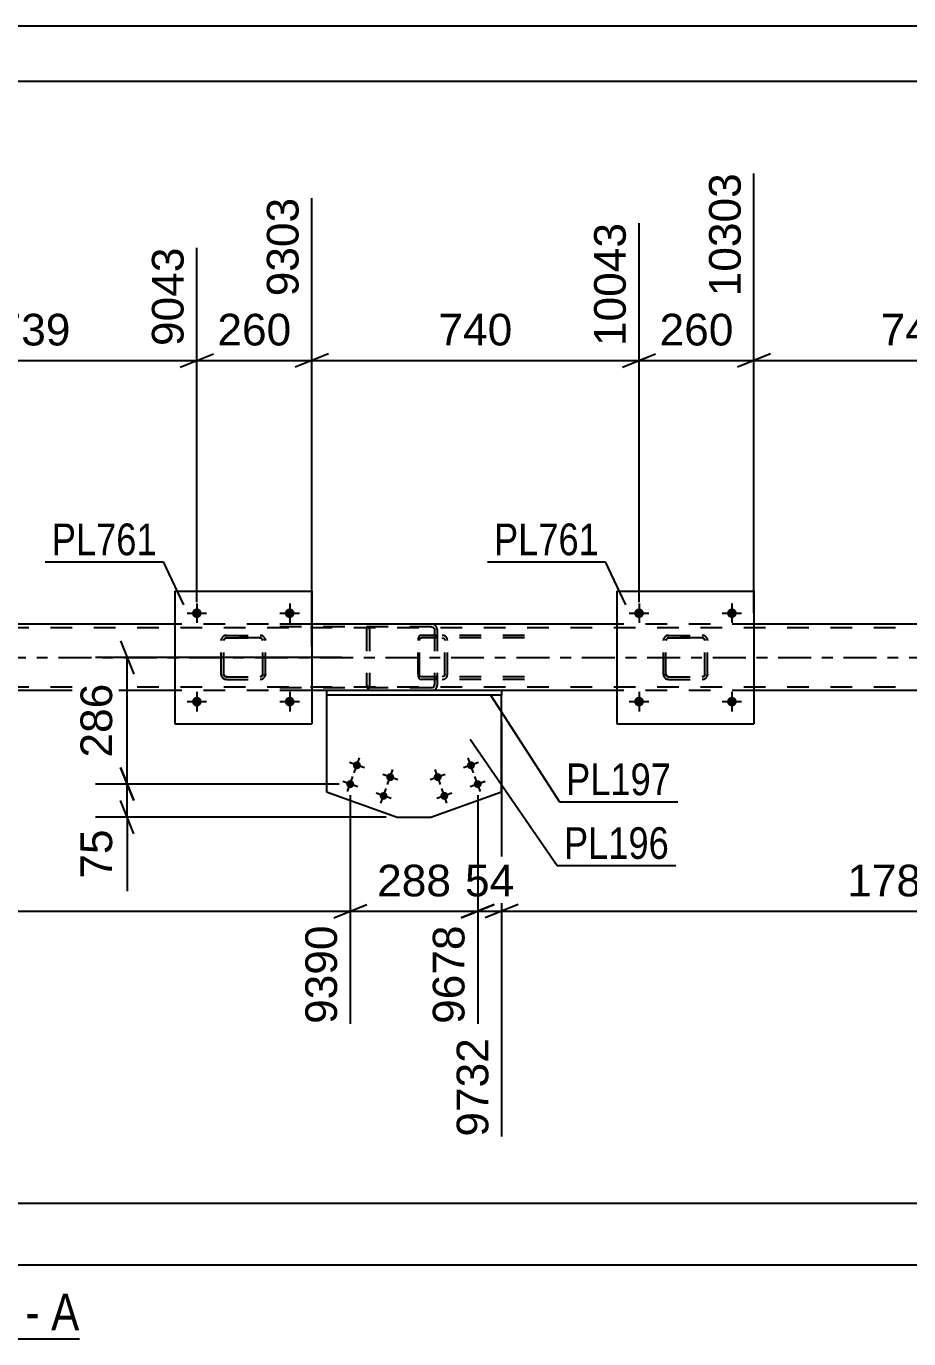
# Model space of a CAD drawing. Header units: millimetres. Extents: x -123 to 718, y -398 to 196.
# Drawn here: x 324.6 to 404.4, y 77 to 195.7 of the extents above; entities that cross this region are included whole.
import ezdxf

# ---------------------------------------------------------------- set-up
doc = ezdxf.new("R2010")
doc.units = ezdxf.units.MM
doc.linetypes.add('DXK_LINE_DOT2', pattern=[3.9198, 1.9599, -1.9599])
doc.linetypes.add('DXK_LINE_DOT3', pattern=[5.9187, 2.979, -0.9799, 0.9799, -0.9799])
doc.styles.add('Arial', font='ARIAL.TTF', dxfattribs={"height": 0.2})
doc.styles.add('Arial Narrow', font='ARIALN.TTF', dxfattribs={"height": 0.2})

# ---------------------------------------------------------------- blocks, each defined once
blk = doc.blocks.new('Unknown-318464438-1115')
at = {"color": 5, "linetype": 'Continuous'}
for p, q in [((718.49, 195.71), (-122.51, 195.71)), ((713.49, 190.71), (-117.51, 190.71))]:
    blk.add_line(p, q, dxfattribs=at)
blk = doc.blocks.new('Unknown-318464438-12 - 5772')
at = {"color": 6, "linetype": 'Continuous'}
blk.add_line((301.77, 76.95), (329.42, 76.95), dxfattribs=at)
at = {"color": 0, "linetype": 'Continuous'}
for points in [[(319.88, 77.7), (319.88, 81.2), (301.77, 81.2), (301.77, 77.7)], [(323.49, 77.7), (323.49, 81.2), (320.93, 81.2), (320.93, 77.7)], [(325.81, 77.7), (325.81, 81.2), (324.54, 81.2), (324.54, 77.7)], [(329.42, 77.7), (329.42, 81.2), (326.86, 81.2), (326.86, 77.7)]]:
    blk.add_wipeout(points, dxfattribs=at)
at = {"color": 7, "linetype": 'Continuous', "style": 'Arial Narrow'}
for s, p in [('SECTION ', (301.77, 77.7)), ('A', (320.93, 77.7)), ('A', (326.86, 77.7)), ('-', (324.54, 77.7))]:
    blk.add_text(s, height=3.34, dxfattribs=at).set_placement(p)
blk = doc.blocks.new('Bolt-318464438-5936 - 5772')
at = {"linetype": 'Continuous'}
for points in [[(380.48, 142.6, -1), (379.6, 142.6, -1)], [(388.88, 142.6, -1), (388, 142.6, -1)]]:
    blk.add_hatch(color=1, dxfattribs=at).paths.add_polyline_path(points)
at = {"color": 1, "linetype": 'Continuous'}
for p, q in [((379.16, 142.6), (380.92, 142.6)), ((380.04, 143.48), (380.04, 141.72)), ((387.56, 142.6), (389.32, 142.6)), ((388.44, 143.48), (388.44, 141.72))]:
    blk.add_line(p, q, dxfattribs=at)
blk = doc.blocks.new('Bolt-318464438-5847 - 5772')
at = {"linetype": 'Continuous'}
for points in [[(364.5, 128.72, -1), (365.18, 128.96, -1)], [(361.49, 127.65, -1), (362.17, 127.89, -1)], [(365.11, 127.02, -1), (365.78, 127.26, -1)], [(362.09, 125.95, -1), (362.77, 126.19, -1)]]:
    blk.add_hatch(color=1, dxfattribs=at).paths.add_polyline_path(points)
at = {"color": 1, "linetype": 'Continuous'}
for p, q in [((365.08, 128.16), (364.6, 129.52)), ((362.07, 127.09), (361.59, 128.45)), ((365.52, 129.08), (364.16, 128.6)), ((362.51, 128.01), (361.15, 127.53)), ((366.12, 127.38), (364.77, 126.9)), ((365.69, 126.47), (365.2, 127.82)), ((363.11, 126.31), (361.75, 125.83)), ((362.67, 125.4), (362.19, 126.75))]:
    blk.add_line(p, q, dxfattribs=at)
blk = doc.blocks.new('Bolt-318464438-5848 - 5772')
at = {"linetype": 'Continuous'}
for points in [[(354.18, 128.96, -1), (354.86, 128.72, -1)], [(353.58, 127.26, -1), (354.26, 127.02, -1)], [(357.2, 127.89, -1), (357.88, 127.65, -1)], [(356.6, 126.19, -1), (357.27, 125.95, -1)]]:
    blk.add_hatch(color=1, dxfattribs=at).paths.add_polyline_path(points)
at = {"color": 1, "linetype": 'Continuous'}
for p, q in [((354.28, 128.16), (354.76, 129.52)), ((355.2, 128.6), (353.84, 129.08)), ((357.3, 127.09), (357.78, 128.45)), ((354.6, 126.9), (353.24, 127.38)), ((353.68, 126.47), (354.16, 127.82)), ((358.22, 127.53), (356.86, 128.01)), ((357.61, 125.83), (356.26, 126.31)), ((356.69, 125.4), (357.18, 126.75))]:
    blk.add_line(p, q, dxfattribs=at)
blk = doc.blocks.new('Part-318464438-5853 - 5772')
at = {"color": 2, "linetype": 'Continuous'}
for p, q in [((367.61, 135.6), (351.76, 135.6)), ((351.76, 135.6), (351.76, 135.2)), ((367.61, 135.6), (367.61, 135.2)), ((367.61, 135.2), (351.76, 135.2))]:
    blk.add_line(p, q, dxfattribs=at)
blk = doc.blocks.new('Part-318464438-5858 - 5772')
at = {"color": 2, "linetype": 'Continuous'}
for p, q in [((351.76, 135.2), (351.76, 126.43)), ((367.61, 126.43), (367.61, 135.2)), ((351.76, 126.43), (358.16, 124.15)), ((361.2, 124.15), (367.61, 126.43)), ((358.16, 124.15), (361.2, 124.15))]:
    blk.add_line(p, q, dxfattribs=at)
at = {"color": 7, "linetype": 'DXK_LINE_DOT2'}
blk.add_line((367.61, 135.2), (351.76, 135.2), dxfattribs=at)
blk = doc.blocks.new('Part-318464438-5916 - 5772')
at = {"color": 2, "linetype": 'Continuous'}
for p, q in [((338.04, 141.6), (310.49, 141.6)), ((378.04, 141.6), (350.44, 141.6)), ((418.03, 141.6), (390.44, 141.6)), ((338.04, 135.6), (310.49, 135.6)), ((351.76, 135.6), (350.44, 135.6)), ((378.04, 135.6), (367.61, 135.6)), ((418.03, 135.6), (390.44, 135.6))]:
    blk.add_line(p, q, dxfattribs=at)
at = {"color": 7, "linetype": 'DXK_LINE_DOT2'}
for p, q in [((350.44, 141.6), (338.04, 141.6)), ((390.44, 141.6), (378.04, 141.6)), ((638.43, 141.28), (-21.68, 141.28)), ((638.43, 135.92), (-21.68, 135.92)), ((350.44, 135.6), (338.04, 135.6)), ((367.61, 135.6), (351.76, 135.6)), ((390.44, 135.6), (378.04, 135.6))]:
    blk.add_line(p, q, dxfattribs=at)
at = {"color": 7, "linetype": 'DXK_LINE_DOT3'}
blk.add_line((-21.68, 138.6), (638.43, 138.6), dxfattribs=at)
blk = doc.blocks.new('Bolt-318464438-5937 - 5772')
at = {"linetype": 'Continuous'}
for points in [[(380.48, 134.6, -1), (379.6, 134.6, -1)], [(388.88, 134.6, -1), (388, 134.6, -1)]]:
    blk.add_hatch(color=1, dxfattribs=at).paths.add_polyline_path(points)
at = {"color": 1, "linetype": 'Continuous'}
for p, q in [((380.04, 135.48), (380.04, 133.72)), ((388.44, 135.48), (388.44, 133.72)), ((379.16, 134.6), (380.92, 134.6)), ((387.56, 134.6), (389.32, 134.6))]:
    blk.add_line(p, q, dxfattribs=at)
blk = doc.blocks.new('Bolt-318464438-5940 - 5772')
at = {"linetype": 'Continuous'}
for points in [[(340.48, 142.6, -1), (339.6, 142.6, -1)], [(348.88, 142.6, -1), (348, 142.6, -1)]]:
    blk.add_hatch(color=1, dxfattribs=at).paths.add_polyline_path(points)
at = {"color": 1, "linetype": 'Continuous'}
for p, q in [((339.16, 142.6), (340.92, 142.6)), ((340.04, 143.48), (340.04, 141.72)), ((347.56, 142.6), (349.32, 142.6)), ((348.44, 143.48), (348.44, 141.72))]:
    blk.add_line(p, q, dxfattribs=at)
blk = doc.blocks.new('Bolt-318464438-5941 - 5772')
at = {"linetype": 'Continuous'}
for points in [[(340.48, 134.6, -1), (339.6, 134.6, -1)], [(348.88, 134.6, -1), (348, 134.6, -1)]]:
    blk.add_hatch(color=1, dxfattribs=at).paths.add_polyline_path(points)
at = {"color": 1, "linetype": 'Continuous'}
for p, q in [((340.04, 135.48), (340.04, 133.72)), ((348.44, 135.48), (348.44, 133.72)), ((339.16, 134.6), (340.92, 134.6)), ((347.56, 134.6), (349.32, 134.6))]:
    blk.add_line(p, q, dxfattribs=at)
blk = doc.blocks.new('Part-318464438-5965 - 5772')
at = {"color": 7, "linetype": 'DXK_LINE_DOT2'}
for p, q in [((360.07, 140.31), (360.05, 140.12)), ((360.13, 140.46), (360.07, 140.31)), ((360.21, 140.57), (360.13, 140.46)), ((360.18, 140.12), (360.19, 140.22)), ((360.19, 140.22), (360.22, 140.29)), ((360.32, 140.6), (360.21, 140.57)), ((360.22, 140.29), (360.27, 140.35)), ((360.27, 140.35), (360.32, 140.36)), ((369.67, 140.6), (360.32, 140.6)), ((369.67, 140.36), (360.32, 140.36)), ((361.78, 140.36), (361.78, 140.6)), ((362.42, 140.57), (362.23, 140.6)), ((362.23, 140.36), (362.32, 140.35)), ((362.32, 140.35), (362.41, 140.29)), ((362.41, 140.29), (362.46, 140.22)), ((362.46, 140.22), (362.48, 140.12)), ((362.73, 140.12), (362.69, 140.31)), ((360.05, 137.08), (360.05, 140.12)), ((360.18, 137.08), (360.18, 140.12)), ((362.48, 137.08), (362.48, 140.12)), ((362.73, 137.08), (362.73, 140.12)), ((360.05, 137.08), (360.07, 136.9)), ((360.07, 136.9), (360.13, 136.74)), ((360.13, 136.74), (360.21, 136.64)), ((360.19, 136.99), (360.18, 137.08)), ((360.22, 136.91), (360.19, 136.99)), ((360.21, 136.64), (360.32, 136.6)), ((360.27, 136.86), (360.22, 136.91)), ((360.32, 136.84), (360.27, 136.86)), ((369.67, 136.84), (360.32, 136.84)), ((369.67, 136.6), (360.32, 136.6)), ((361.78, 136.6), (361.78, 136.84)), ((362.32, 136.86), (362.23, 136.84)), ((362.23, 136.6), (362.42, 136.64)), ((362.41, 136.91), (362.32, 136.86)), ((362.46, 136.99), (362.41, 136.91)), ((362.48, 137.08), (362.46, 136.99)), ((362.69, 136.9), (362.73, 137.08))]:
    blk.add_line(p, q, dxfattribs=at)
for centre, start, end in [((362.24, 140.11), 23.8951, 68.8487), ((362.24, 137.1), 291.1513, 336.1049)]:
    blk.add_arc(centre, 0.492, start, end, dxfattribs=at)
blk = doc.blocks.new('Part-318464438-6021 - 5772')
at = {"color": 7, "linetype": 'DXK_LINE_DOT2'}
for p, q in [((342.24, 140.12), (342.27, 140.31)), ((342.27, 140.31), (342.24, 140.12)), ((342.49, 140.22), (342.48, 140.12)), ((342.48, 140.12), (342.49, 140.21)), ((342.49, 140.21), (342.55, 140.29)), ((342.55, 140.29), (342.49, 140.22)), ((342.53, 140.57), (342.72, 140.6)), ((342.72, 140.6), (342.53, 140.57)), ((342.62, 140.35), (342.55, 140.29)), ((342.55, 140.29), (342.62, 140.34)), ((342.62, 140.34), (342.72, 140.36)), ((342.72, 140.36), (342.62, 140.35)), ((342.72, 140.6), (345.76, 140.6)), ((342.72, 140.6), (342.72, 140.6)), ((342.72, 140.6), (345.76, 140.6)), ((342.72, 140.36), (345.76, 140.36)), ((342.72, 140.36), (342.72, 140.36)), ((345.76, 140.36), (342.72, 140.36)), ((345.76, 140.6), (345.76, 140.6)), ((345.76, 140.6), (345.94, 140.57)), ((345.94, 140.57), (345.76, 140.6)), ((345.76, 140.36), (345.76, 140.36)), ((345.76, 140.36), (345.85, 140.34)), ((345.85, 140.35), (345.76, 140.36)), ((345.93, 140.29), (345.85, 140.35)), ((345.85, 140.34), (345.93, 140.29)), ((345.93, 140.29), (345.98, 140.21)), ((345.98, 140.22), (345.93, 140.29)), ((346, 140.12), (345.98, 140.22)), ((345.98, 140.21), (346, 140.12)), ((346.2, 140.31), (346.24, 140.12)), ((346.24, 140.12), (346.2, 140.31)), ((342.24, 137.08), (342.24, 140.12)), ((342.48, 137.08), (342.48, 140.12)), ((346, 137.08), (346, 140.12)), ((346.24, 137.08), (346.24, 140.12)), ((342.27, 136.9), (342.24, 137.08)), ((342.24, 137.08), (342.27, 136.9)), ((342.49, 136.99), (342.48, 137.08)), ((342.48, 137.08), (342.49, 136.99)), ((342.55, 136.91), (342.49, 136.99)), ((342.49, 136.99), (342.55, 136.91)), ((342.72, 136.6), (342.53, 136.64)), ((342.53, 136.64), (342.72, 136.6)), ((342.62, 136.86), (342.55, 136.91)), ((342.55, 136.91), (342.62, 136.86)), ((342.72, 136.84), (342.62, 136.86)), ((342.62, 136.86), (342.72, 136.84)), ((342.72, 136.84), (345.76, 136.84)), ((342.72, 136.84), (342.72, 136.84)), ((342.72, 136.84), (345.76, 136.84)), ((342.72, 136.6), (345.76, 136.6)), ((342.72, 136.6), (342.72, 136.6)), ((342.72, 136.6), (345.76, 136.6)), ((345.85, 136.86), (345.76, 136.84)), ((345.76, 136.84), (345.85, 136.86)), ((345.76, 136.84), (345.76, 136.84)), ((345.94, 136.64), (345.76, 136.6)), ((345.76, 136.6), (345.94, 136.64)), ((345.76, 136.6), (345.76, 136.6)), ((345.93, 136.91), (345.85, 136.86)), ((345.85, 136.86), (345.93, 136.91)), ((345.98, 136.99), (345.93, 136.91)), ((345.93, 136.91), (345.98, 136.99)), ((346, 137.08), (345.98, 136.99)), ((345.98, 136.99), (346, 137.08)), ((346.24, 137.08), (346.2, 136.9)), ((346.2, 136.9), (346.24, 137.08))]:
    blk.add_line(p, q, dxfattribs=at)
at = {"color": 7, "linetype": 'DXK_LINE_DOT3'}
blk.add_line((344.24, 138.6), (344.24, 138.6), dxfattribs=at)
at = {"color": 7, "linetype": 'DXK_LINE_DOT2'}
for centre, start, end in [((342.72, 140.12), 112.5, 157.5), ((342.72, 140.12), 112.5, 157.5), ((345.76, 140.12), 22.5, 67.5), ((345.76, 140.12), 22.5, 67.5), ((342.72, 137.08), 202.5, 247.5), ((342.72, 137.08), 202.5, 247.5), ((345.76, 137.08), 292.5, 337.5), ((345.76, 137.08), 292.5, 337.5)]:
    blk.add_arc(centre, 0.48, start, end, dxfattribs=at)
blk = doc.blocks.new('Part-318464438-6026 - 5772')
at = {"color": 2, "linetype": 'Continuous'}
for p, q in [((338.04, 144.6), (338.04, 132.6)), ((338.04, 144.6), (350.44, 144.6)), ((350.44, 144.6), (350.44, 132.6)), ((338.04, 132.6), (350.44, 132.6))]:
    blk.add_line(p, q, dxfattribs=at)
blk = doc.blocks.new('Part-318464438-6048 - 5772')
at = {"color": 7, "linetype": 'DXK_LINE_DOT2'}
for p, q in [((382.24, 140.12), (382.27, 140.31)), ((382.27, 140.31), (382.24, 140.12)), ((382.49, 140.22), (382.48, 140.12)), ((382.48, 140.12), (382.49, 140.21)), ((382.49, 140.21), (382.55, 140.29)), ((382.55, 140.29), (382.49, 140.22)), ((382.53, 140.57), (382.72, 140.6)), ((382.72, 140.6), (382.53, 140.57)), ((382.62, 140.35), (382.55, 140.29)), ((382.55, 140.29), (382.62, 140.34)), ((382.62, 140.34), (382.72, 140.36)), ((382.72, 140.36), (382.62, 140.35)), ((382.72, 140.6), (385.76, 140.6)), ((382.72, 140.6), (382.72, 140.6)), ((382.72, 140.6), (385.76, 140.6)), ((382.72, 140.36), (385.76, 140.36)), ((382.72, 140.36), (382.72, 140.36)), ((385.76, 140.36), (382.72, 140.36)), ((385.76, 140.6), (385.76, 140.6)), ((385.76, 140.6), (385.94, 140.57)), ((385.94, 140.57), (385.76, 140.6)), ((385.76, 140.36), (385.76, 140.36)), ((385.76, 140.36), (385.85, 140.34)), ((385.85, 140.35), (385.76, 140.36)), ((385.93, 140.29), (385.85, 140.35)), ((385.85, 140.34), (385.93, 140.29)), ((385.93, 140.29), (385.98, 140.21)), ((385.98, 140.22), (385.93, 140.29)), ((386, 140.12), (385.98, 140.22)), ((385.98, 140.21), (386, 140.12)), ((386.2, 140.31), (386.24, 140.12)), ((386.24, 140.12), (386.2, 140.31)), ((382.24, 137.08), (382.24, 140.12)), ((382.48, 137.08), (382.48, 140.12)), ((386, 137.08), (386, 140.12)), ((386.24, 137.08), (386.24, 140.12)), ((382.27, 136.9), (382.24, 137.08)), ((382.24, 137.08), (382.27, 136.9)), ((382.49, 136.99), (382.48, 137.08)), ((382.48, 137.08), (382.49, 136.99)), ((382.55, 136.91), (382.49, 136.99)), ((382.49, 136.99), (382.55, 136.91)), ((382.72, 136.6), (382.53, 136.64)), ((382.53, 136.64), (382.72, 136.6)), ((382.62, 136.86), (382.55, 136.91)), ((382.55, 136.91), (382.62, 136.86)), ((382.72, 136.84), (382.62, 136.86)), ((382.62, 136.86), (382.72, 136.84)), ((382.72, 136.84), (385.76, 136.84)), ((382.72, 136.84), (382.72, 136.84)), ((382.72, 136.84), (385.76, 136.84)), ((382.72, 136.6), (385.76, 136.6)), ((382.72, 136.6), (382.72, 136.6)), ((382.72, 136.6), (385.76, 136.6)), ((385.85, 136.86), (385.76, 136.84)), ((385.76, 136.84), (385.85, 136.86)), ((385.76, 136.84), (385.76, 136.84)), ((385.94, 136.64), (385.76, 136.6)), ((385.76, 136.6), (385.94, 136.64)), ((385.76, 136.6), (385.76, 136.6)), ((385.93, 136.91), (385.85, 136.86)), ((385.85, 136.86), (385.93, 136.91)), ((385.98, 136.99), (385.93, 136.91)), ((385.93, 136.91), (385.98, 136.99)), ((386, 137.08), (385.98, 136.99)), ((385.98, 136.99), (386, 137.08)), ((386.24, 137.08), (386.2, 136.9)), ((386.2, 136.9), (386.24, 137.08))]:
    blk.add_line(p, q, dxfattribs=at)
at = {"color": 7, "linetype": 'DXK_LINE_DOT3'}
blk.add_line((384.24, 138.6), (384.24, 138.6), dxfattribs=at)
at = {"color": 7, "linetype": 'DXK_LINE_DOT2'}
for centre, start, end in [((382.72, 140.12), 112.5, 157.5), ((382.72, 140.12), 112.5, 157.5), ((385.76, 140.12), 22.5, 67.5), ((385.76, 140.12), 22.5, 67.5), ((382.72, 137.08), 202.5, 247.5), ((382.72, 137.08), 202.5, 247.5), ((385.76, 137.08), 292.5, 337.5), ((385.76, 137.08), 292.5, 337.5)]:
    blk.add_arc(centre, 0.48, start, end, dxfattribs=at)
blk = doc.blocks.new('Part-318464438-6053 - 5772')
at = {"color": 2, "linetype": 'Continuous'}
for p, q in [((378.04, 144.6), (378.04, 132.6)), ((378.04, 144.6), (390.44, 144.6)), ((390.44, 144.6), (390.44, 132.6)), ((378.04, 132.6), (390.44, 132.6))]:
    blk.add_line(p, q, dxfattribs=at)
blk = doc.blocks.new('Part-318464438-6140 - 5772')
at = {"color": 7, "linetype": 'DXK_LINE_DOT2'}
for p, q in [((361.27, 141.6), (347.37, 141.6)), ((361.27, 141.36), (347.37, 141.36)), ((355.91, 141.6), (355.71, 141.57)), ((355.73, 141.29), (355.81, 141.35)), ((355.81, 141.35), (355.91, 141.36)), ((361.47, 141.57), (361.27, 141.6)), ((361.27, 141.36), (361.37, 141.35)), ((361.37, 141.35), (361.45, 141.29)), ((355.43, 141.28), (355.4, 141.12)), ((355.4, 141.12), (355.4, 136.08)), ((355.44, 141.31), (355.43, 141.28)), ((355.65, 141.12), (355.67, 141.22)), ((355.65, 141.12), (355.65, 136.08)), ((355.67, 141.22), (355.73, 141.29)), ((361.45, 141.29), (361.51, 141.22)), ((361.51, 141.22), (361.53, 141.12)), ((361.53, 141.12), (361.53, 136.08)), ((361.75, 141.28), (361.74, 141.31)), ((361.78, 141.12), (361.75, 141.28)), ((361.78, 141.12), (361.78, 136.08)), ((361.27, 135.84), (347.37, 135.84)), ((361.27, 135.6), (347.37, 135.6)), ((355.4, 136.08), (355.42, 136)), ((355.42, 136), (355.44, 135.9)), ((355.67, 136.02), (355.65, 136.08)), ((355.67, 135.99), (355.67, 136.02)), ((355.73, 135.91), (355.67, 135.99)), ((355.71, 135.64), (355.91, 135.6)), ((355.81, 135.86), (355.73, 135.91)), ((355.91, 135.84), (355.81, 135.86)), ((361.37, 135.86), (361.27, 135.84)), ((361.27, 135.6), (361.47, 135.64)), ((361.45, 135.91), (361.37, 135.86)), ((361.51, 135.99), (361.45, 135.91)), ((361.51, 136.02), (361.53, 136.08)), ((361.51, 135.99), (361.51, 136.02)), ((361.74, 135.9), (361.77, 136)), ((361.77, 136), (361.78, 136.08))]:
    blk.add_line(p, q, dxfattribs=at)
for centre, start, end in [((361.29, 141.1), 24.32, 69.2417), ((355.89, 136.1), 204.32, 249.2417), ((361.29, 136.1), 290.7583, 335.68)]:
    blk.add_arc(centre, 0.496, start, end, dxfattribs=at)
blk = doc.blocks.new('StraightDimension-318464438-6549 - 5772')
at = {"color": 7, "linetype": 'Continuous'}
for p, q in [((350.44, 139.6), (350.44, 180.17)), ((340.04, 143.6), (340.04, 175.67)), ((338.54, 164.88), (341.54, 166.08)), ((340.04, 165.48), (350.44, 165.48)), ((351.94, 166.08), (348.94, 164.88))]:
    blk.add_line(p, q, dxfattribs=at)
at = {"color": 0}
blk.add_wipeout([(349.17, 166.23), (349.17, 170.43), (341.3, 170.43), (341.3, 166.23)], dxfattribs=at)
at = {"color": 3, "style": 'Arial'}
blk.add_text('260', height=2.865, dxfattribs=at).set_placement((341.9, 166.83))
at = {"color": 0, "linetype": 'Continuous'}
blk.add_wipeout([(349.84, 180.77), (345.64, 180.77), (345.64, 170.68), (349.84, 170.68)], dxfattribs=at)
at = {"color": 3, "linetype": 'Continuous', "style": 'Arial'}
blk.add_text('9303', height=2.865, rotation=90.0002, dxfattribs=at).set_placement((349.24, 171.28))
blk = doc.blocks.new('StraightDimension-318464438-6569 - 5772')
at = {"color": 7, "linetype": 'Continuous'}
for p, q in [((390.44, 142.6), (390.44, 182.39)), ((380.04, 143.6), (380.04, 177.89)), ((378.54, 164.88), (381.54, 166.08)), ((380.04, 165.48), (390.44, 165.48)), ((391.94, 166.08), (388.94, 164.88))]:
    blk.add_line(p, q, dxfattribs=at)
at = {"color": 0}
blk.add_wipeout([(389.17, 166.23), (389.17, 170.43), (381.3, 170.43), (381.3, 166.23)], dxfattribs=at)
at = {"color": 3, "style": 'Arial'}
blk.add_text('260', height=2.865, dxfattribs=at).set_placement((381.9, 166.83))
at = {"color": 0, "linetype": 'Continuous'}
blk.add_wipeout([(389.84, 182.99), (385.64, 182.99), (385.64, 170.68), (389.84, 170.68)], dxfattribs=at)
at = {"color": 3, "linetype": 'Continuous', "style": 'Arial'}
blk.add_text('10303', height=2.865, rotation=90.0002, dxfattribs=at).set_placement((389.24, 171.28))
blk = doc.blocks.new('StraightDimension-318464438-7108 - 5772')
at = {"color": 7, "linetype": 'Continuous'}
blk.add_line((-21.68, 89.21), (650.53, 89.21), dxfattribs=at)
blk = doc.blocks.new('StraightDimension-318464438-6977 - 5772')
at = {"color": 7, "linetype": 'Continuous'}
for p, q in [((333.13, 140.1), (334.33, 137.1)), ((353.16, 138.6), (330.88, 138.6)), ((333.73, 127.14), (333.73, 138.6)), ((334.33, 125.64), (333.13, 128.64)), ((352.92, 127.14), (330.88, 127.14))]:
    blk.add_line(p, q, dxfattribs=at)
at = {"color": 0}
blk.add_wipeout([(332.98, 136.81), (328.78, 136.81), (328.78, 128.94), (332.98, 128.94)], dxfattribs=at)
at = {"color": 3, "style": 'Arial'}
blk.add_text('286', height=2.865, rotation=90.0002, dxfattribs=at).set_placement((332.38, 129.54))
blk = doc.blocks.new('StraightDimension-318464438-7147 - 5772')
at = {"color": 7, "linetype": 'Continuous'}
blk.add_line((-22.48, 83.64), (651.33, 83.64), dxfattribs=at)
blk = doc.blocks.new('StraightDimension-318464438-7303 - 5772')
at = {"color": 7, "linetype": 'Continuous'}
for p, q in [((367.61, 132.78), (367.61, 95.24)), ((439.05, 126.14), (439.05, 103.21)), ((369.11, 116.23), (366.11, 115.03)), ((367.61, 115.63), (439.05, 115.63)), ((437.55, 115.03), (440.55, 116.23))]:
    blk.add_line(p, q, dxfattribs=at)
at = {"color": 0}
blk.add_wipeout([(408.38, 116.38), (408.38, 120.58), (398.28, 120.58), (398.28, 116.38)], dxfattribs=at)
at = {"color": 3, "style": 'Arial'}
blk.add_text('1786', height=2.865, dxfattribs=at).set_placement((398.88, 116.98))
at = {"color": 0, "linetype": 'Continuous'}
blk.add_wipeout([(438.45, 114.93), (434.25, 114.93), (434.25, 102.61), (438.45, 102.61)], dxfattribs=at)
at = {"color": 3, "linetype": 'Continuous', "style": 'Arial'}
blk.add_text('11518', height=2.865, rotation=90.0002, dxfattribs=at).set_placement((437.85, 103.21))
blk = doc.blocks.new('StraightDimension-318464438-6559 - 5772')
at = {"color": 7, "linetype": 'Continuous'}
for p, q in [((350.44, 139.6), (350.44, 180.17)), ((380.04, 143.6), (380.04, 177.89)), ((351.94, 166.08), (348.94, 164.88)), ((350.44, 165.48), (380.04, 165.48)), ((378.54, 164.88), (381.54, 166.08))]:
    blk.add_line(p, q, dxfattribs=at)
at = {"color": 0}
blk.add_wipeout([(369.17, 166.23), (369.17, 170.43), (361.3, 170.43), (361.3, 166.23)], dxfattribs=at)
at = {"color": 3, "style": 'Arial'}
blk.add_text('740', height=2.865, dxfattribs=at).set_placement((361.9, 166.83))
at = {"color": 0, "linetype": 'Continuous'}
blk.add_wipeout([(379.44, 178.49), (375.24, 178.49), (375.24, 166.18), (379.44, 166.18)], dxfattribs=at)
at = {"color": 3, "linetype": 'Continuous', "style": 'Arial'}
blk.add_text('10043', height=2.865, rotation=90.0002, dxfattribs=at).set_placement((378.84, 166.78))
blk = doc.blocks.new('StraightDimension-318464438-6246 - 5772')
at = {"color": 7, "linetype": 'Continuous'}
for p, q in [((310.49, 142.6), (310.49, 180.17)), ((340.04, 143.6), (340.04, 175.67)), ((311.99, 166.08), (308.99, 164.88)), ((310.49, 165.48), (340.04, 165.48)), ((338.54, 164.88), (341.54, 166.08))]:
    blk.add_line(p, q, dxfattribs=at)
at = {"color": 0}
blk.add_wipeout([(329.2, 166.23), (329.2, 170.43), (321.33, 170.43), (321.33, 166.23)], dxfattribs=at)
at = {"color": 3, "style": 'Arial'}
blk.add_text('739', height=2.865, dxfattribs=at).set_placement((321.93, 166.83))
at = {"color": 0, "linetype": 'Continuous'}
blk.add_wipeout([(339.44, 176.27), (335.24, 176.27), (335.24, 166.18), (339.44, 166.18)], dxfattribs=at)
at = {"color": 3, "linetype": 'Continuous', "style": 'Arial'}
blk.add_text('9043', height=2.865, rotation=90.0002, dxfattribs=at).set_placement((338.84, 166.78))
blk = doc.blocks.new('StraightDimension-318464438-6588 - 5772')
at = {"color": 7, "linetype": 'Continuous'}
for p, q in [((390.44, 142.6), (390.44, 182.39)), ((420.03, 143.6), (420.03, 177.89)), ((391.94, 166.08), (388.94, 164.88)), ((390.44, 165.48), (420.03, 165.48)), ((418.53, 164.88), (421.53, 166.08))]:
    blk.add_line(p, q, dxfattribs=at)
at = {"color": 0}
blk.add_wipeout([(409.17, 166.23), (409.17, 170.43), (401.3, 170.43), (401.3, 166.23)], dxfattribs=at)
at = {"color": 3, "style": 'Arial'}
blk.add_text('740', height=2.865, dxfattribs=at).set_placement((401.9, 166.83))
at = {"color": 0, "linetype": 'Continuous'}
blk.add_wipeout([(419.43, 178.49), (415.23, 178.49), (415.23, 166.18), (419.43, 166.18)], dxfattribs=at)
at = {"color": 3, "linetype": 'Continuous', "style": 'Arial'}
blk.add_text('11043', height=2.865, rotation=90.0002, dxfattribs=at).set_placement((418.83, 166.78))
blk = doc.blocks.new('StraightDimension-318464438-6967 - 5772')
at = {"color": 7, "linetype": 'Continuous'}
for p, q in [((333.13, 128.64), (334.33, 125.64)), ((352.92, 127.14), (330.88, 127.14)), ((333.73, 124.15), (333.73, 127.14)), ((334.33, 122.65), (333.13, 125.65)), ((357.16, 124.15), (330.88, 124.15)), ((333.73, 124.15), (333.73, 117.46)), ((333.73, 124.15), (333.73, 117.46))]:
    blk.add_line(p, q, dxfattribs=at)
at = {"color": 0}
blk.add_wipeout([(332.98, 123.63), (328.78, 123.63), (328.78, 117.98), (332.98, 117.98)], dxfattribs=at)
at = {"color": 3, "style": 'Arial'}
blk.add_text('75', height=2.865, rotation=90.0002, dxfattribs=at).set_placement((332.38, 118.58))
blk = doc.blocks.new('StraightDimension-318464438-7201 - 5772')
at = {"color": 7, "linetype": 'Continuous'}
for p, q in [((367.61, 132.78), (367.61, 95.24)), ((365.45, 126.14), (365.45, 105.44)), ((363.95, 115.03), (366.95, 116.23)), ((365.45, 115.63), (367.61, 115.63)), ((369.11, 116.23), (366.11, 115.03))]:
    blk.add_line(p, q, dxfattribs=at)
at = {"color": 0, "linetype": 'Continuous'}
blk.add_wipeout([(367.01, 104.73), (362.81, 104.73), (362.81, 94.64), (367.01, 94.64)], dxfattribs=at)
at = {"color": 3, "linetype": 'Continuous', "style": 'Arial'}
blk.add_text('9732', height=2.865, rotation=90.0002, dxfattribs=at).set_placement((366.41, 95.24))
at = {"color": 0}
blk.add_wipeout([(369.35, 116.38), (369.35, 120.58), (363.7, 120.58), (363.7, 116.38)], dxfattribs=at)
at = {"color": 3, "style": 'Arial'}
blk.add_text('54', height=2.865, dxfattribs=at).set_placement((364.3, 116.98))
blk = doc.blocks.new('StraightDimension-318464438-7210 - 5772')
at = {"color": 7, "linetype": 'Continuous'}
for p, q in [((353.92, 126.14), (353.92, 105.44)), ((365.45, 126.14), (365.45, 105.44)), ((352.42, 115.03), (355.42, 116.23)), ((353.92, 115.63), (365.45, 115.63)), ((366.95, 116.23), (363.95, 115.03))]:
    blk.add_line(p, q, dxfattribs=at)
at = {"color": 0}
blk.add_wipeout([(363.62, 116.38), (363.62, 120.58), (355.75, 120.58), (355.75, 116.38)], dxfattribs=at)
at = {"color": 0, "linetype": 'Continuous'}
blk.add_wipeout([(364.85, 114.93), (360.65, 114.93), (360.65, 104.84), (364.85, 104.84)], dxfattribs=at)
at = {"color": 3, "style": 'Arial'}
blk.add_text('288', height=2.865, dxfattribs=at).set_placement((356.35, 116.98))
at = {"color": 3, "linetype": 'Continuous', "style": 'Arial'}
blk.add_text('9678', height=2.865, rotation=90.0002, dxfattribs=at).set_placement((364.25, 105.44))
blk = doc.blocks.new('StraightDimension-318464438-7258 - 5772')
at = {"color": 7, "linetype": 'Continuous'}
for p, q in [((282.48, 132.75), (282.48, 95.24)), ((353.92, 126.14), (353.92, 105.44)), ((283.98, 116.23), (280.98, 115.03)), ((282.48, 115.63), (353.92, 115.63)), ((352.42, 115.03), (355.42, 116.23))]:
    blk.add_line(p, q, dxfattribs=at)
at = {"color": 0}
blk.add_wipeout([(323.24, 116.38), (323.24, 120.58), (313.15, 120.58), (313.15, 116.38)], dxfattribs=at)
at = {"color": 3, "style": 'Arial'}
blk.add_text('1786', height=2.865, dxfattribs=at).set_placement((313.75, 116.98))
at = {"color": 0, "linetype": 'Continuous'}
blk.add_wipeout([(353.32, 114.93), (349.12, 114.93), (349.12, 104.84), (353.32, 104.84)], dxfattribs=at)
at = {"color": 3, "linetype": 'Continuous', "style": 'Arial'}
blk.add_text('9390', height=2.865, rotation=90.0002, dxfattribs=at).set_placement((352.72, 105.44))
blk = doc.blocks.new('Mark-318464438-5849 - 5772')
at = {"color": 30, "linetype": 'Continuous'}
for p, q in [((366.57, 135.25), (372.84, 125.54)), ((372.84, 125.54), (383.54, 125.54))]:
    blk.add_line(p, q, dxfattribs=at)
at = {"color": 0}
blk.add_wipeout([(382.94, 126.14), (382.94, 129.14), (373.44, 129.14), (373.44, 126.14)], dxfattribs=at)
blk.add_wipeout([(382.94, 126.14), (382.94, 129.14), (373.44, 129.14), (373.44, 126.14)], dxfattribs=at)
at = {"color": 3, "style": 'Arial Narrow'}
blk.add_text('PL197', height=2.863, dxfattribs=at).set_placement((373.44, 126.14))
blk = doc.blocks.new('Mark-318464438-5854 - 5772')
at = {"color": 30, "linetype": 'Continuous'}
for p, q in [((364.78, 131.19), (372.65, 119.77)), ((372.65, 119.77), (383.36, 119.77))]:
    blk.add_line(p, q, dxfattribs=at)
at = {"color": 0}
blk.add_wipeout([(382.76, 120.37), (382.76, 123.37), (373.25, 123.37), (373.25, 120.37)], dxfattribs=at)
blk.add_wipeout([(382.76, 120.37), (382.76, 123.37), (373.25, 123.37), (373.25, 120.37)], dxfattribs=at)
at = {"color": 3, "style": 'Arial Narrow'}
blk.add_text('PL196', height=2.863, dxfattribs=at).set_placement((373.25, 120.37))
blk = doc.blocks.new('Mark-318464438-6022 - 5772')
at = {"color": 30, "linetype": 'Continuous'}
for p in [(326.32, 147.25), (338.85, 143.35)]:
    blk.add_line(p, (337.02, 147.25), dxfattribs=at)
at = {"color": 0}
blk.add_wipeout([(336.42, 147.85), (336.42, 150.85), (326.92, 150.85), (326.92, 147.85)], dxfattribs=at)
blk.add_wipeout([(336.42, 147.85), (336.42, 150.85), (326.92, 150.85), (326.92, 147.85)], dxfattribs=at)
at = {"color": 3, "style": 'Arial Narrow'}
blk.add_text('PL761', height=2.863, dxfattribs=at).set_placement((326.92, 147.85))
blk = doc.blocks.new('Mark-318464438-6049 - 5772')
at = {"color": 30, "linetype": 'Continuous'}
for p in [(366.32, 147.25), (378.85, 143.35)]:
    blk.add_line(p, (377.02, 147.25), dxfattribs=at)
at = {"color": 0}
blk.add_wipeout([(376.42, 147.85), (376.42, 150.85), (366.92, 150.85), (366.92, 147.85)], dxfattribs=at)
blk.add_wipeout([(376.42, 147.85), (376.42, 150.85), (366.92, 150.85), (366.92, 147.85)], dxfattribs=at)
at = {"color": 3, "style": 'Arial Narrow'}
blk.add_text('PL761', height=2.863, dxfattribs=at).set_placement((366.92, 147.85))

msp = doc.modelspace()

# ---------------------------------------------------------------- block references
for name in ['Unknown-318464438-1115', 'Part-318464438-6026 - 5772', 'Part-318464438-6053 - 5772', 'Bolt-318464438-5940 - 5772', 'Bolt-318464438-5936 - 5772', 'Part-318464438-5916 - 5772', 'Part-318464438-6140 - 5772', 'Part-318464438-6021 - 5772', 'Part-318464438-5965 - 5772', 'Part-318464438-6048 - 5772', 'Bolt-318464438-5941 - 5772', 'Part-318464438-5853 - 5772', 'Bolt-318464438-5937 - 5772', 'Part-318464438-5858 - 5772', 'Bolt-318464438-5848 - 5772', 'Bolt-318464438-5847 - 5772']:
    msp.add_blockref(name, (0, 0))

# ---------------------------------------------------------------- next in the draw order: block references
for name in ['StraightDimension-318464438-6569 - 5772', 'StraightDimension-318464438-6549 - 5772', 'StraightDimension-318464438-7108 - 5772', 'Unknown-318464438-12 - 5772']:
    msp.add_blockref(name, (0, 0))

# ---------------------------------------------------------------- next in the draw order: block references
for name in ['StraightDimension-318464438-6588 - 5772', 'StraightDimension-318464438-6246 - 5772', 'StraightDimension-318464438-6977 - 5772']:
    msp.add_blockref(name, (0, 0))

# ---------------------------------------------------------------- next in the draw order: block references
for name in ['StraightDimension-318464438-6559 - 5772', 'Mark-318464438-6022 - 5772', 'StraightDimension-318464438-7147 - 5772']:
    msp.add_blockref(name, (0, 0))

# ---------------------------------------------------------------- next in the draw order: block references
for name in ['Mark-318464438-6049 - 5772', 'StraightDimension-318464438-7303 - 5772', 'StraightDimension-318464438-6967 - 5772']:
    msp.add_blockref(name, (0, 0))

# ---------------------------------------------------------------- next in the draw order: block references
msp.add_blockref('StraightDimension-318464438-7201 - 5772', (0, 0))

# ---------------------------------------------------------------- next in the draw order: block references
msp.add_blockref('StraightDimension-318464438-7210 - 5772', (0, 0))

# ---------------------------------------------------------------- next in the draw order: block references
for name in ['Mark-318464438-5849 - 5772', 'StraightDimension-318464438-7258 - 5772']:
    msp.add_blockref(name, (0, 0))

# ---------------------------------------------------------------- next in the draw order: block references
msp.add_blockref('Mark-318464438-5854 - 5772', (0, 0))

doc.saveas('drawing.dxf')
